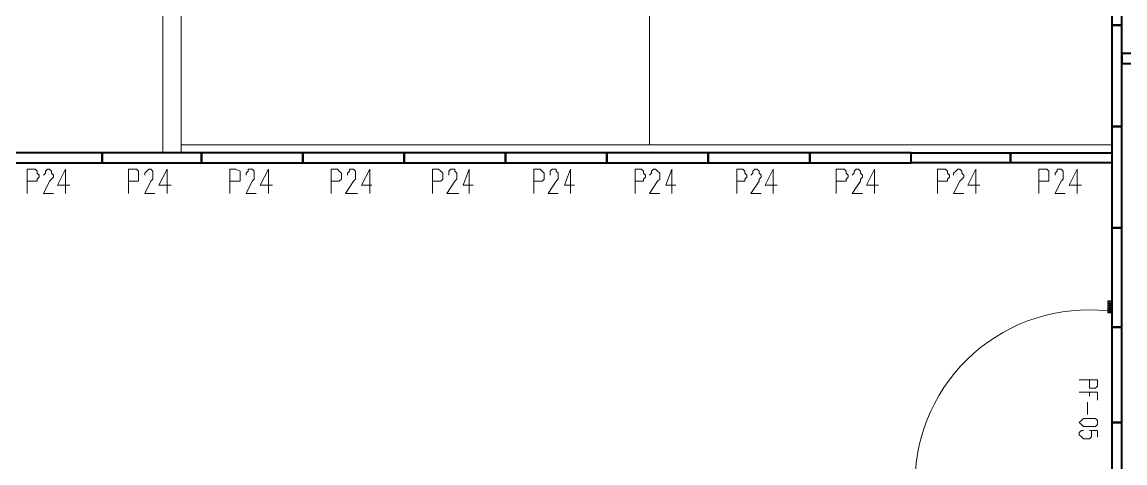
# Model space of a CAD drawing. Header units: inches. Extents: x 5 to 1823, y 18 to 726.
# Drawn here: x 494.61 to 506.82, y 308.28 to 313.16 of the extents above; entities that cross this region are included whole.
import ezdxf

# ---------------------------------------------------------------- set-up
doc = ezdxf.new("R2010")
doc.units = ezdxf.units.IN
doc.header["$MEASUREMENT"] = 0
for name, color, linetype in [('PDF2_01', 1, 'Continuous'), ('PDF2_D_Alvenaria', 7, 'Continuous'), ('PDF2_D_Paineis EPS 100mm', 6, 'Continuous'), ('PDF2_D_Paineis PUR 120mm', 5, 'Continuous'), ('PDF2_D_Portas', 6, 'Continuous'), ('PDF2_D_Textos Paineis Parede', 3, 'Continuous')]:
    doc.layers.add(name, color=color, linetype=linetype)

msp = doc.modelspace()

# ---------------------------------------------------------------- linework, layer by layer
at = {"layer": 'PDF2_01', "lineweight": 5}
for points in [[(501.555, 323.61), (501.555, 311.8)], [(506.674, 311.8), (496.369, 311.8)]]:
    msp.add_lwpolyline(points, dxfattribs=at)
at = {"layer": 'PDF2_D_Alvenaria', "lineweight": 5}
msp.add_lwpolyline([(496.369, 323.61), (496.369, 311.71), (496.167, 311.71), (496.167, 323.61)], dxfattribs=at)
at = {"layer": 'PDF2_D_Paineis EPS 100mm', "lineweight": 40}
for points in [[(494.371, 311.598), (495.493, 311.598), (495.493, 311.71), (494.371, 311.71)], [(495.493, 311.598), (496.593, 311.598), (496.593, 311.71), (495.493, 311.71)], [(496.593, 311.598), (497.716, 311.598), (497.716, 311.71), (496.593, 311.71)], [(497.716, 311.598), (498.839, 311.598), (498.839, 311.71), (497.716, 311.71)], [(498.839, 311.598), (499.961, 311.598), (499.961, 311.71), (498.839, 311.71)], [(499.961, 311.598), (501.084, 311.598), (501.084, 311.71), (499.961, 311.71)], [(501.084, 311.598), (502.206, 311.598), (502.206, 311.71), (501.084, 311.71)], [(502.206, 311.598), (503.329, 311.598), (503.329, 311.71), (502.206, 311.71)], [(503.329, 311.598), (504.452, 311.598), (504.452, 311.71), (503.329, 311.71)], [(505.552, 311.598), (504.452, 311.598), (504.452, 311.71), (505.552, 311.71)], [(506.674, 311.598), (505.552, 311.598), (505.552, 311.71), (506.674, 311.71)]]:
    msp.add_lwpolyline(points, close=True, dxfattribs=at)
at = {"layer": 'PDF2_D_Paineis PUR 120mm', "lineweight": 40}
for points in [[(506.787, 313.125), (506.787, 314.247), (506.674, 314.247), (506.674, 313.125)], [(506.787, 312.002), (506.787, 313.125), (506.674, 313.125), (506.674, 312.002)], [(507.797, 312.81), (506.787, 312.81), (506.787, 312.698), (507.797, 312.698)], [(506.787, 310.88), (506.787, 312.002), (506.674, 312.002), (506.674, 310.88)], [(506.787, 309.779), (506.787, 310.88), (506.674, 310.88), (506.674, 309.779)], [(506.787, 308.724), (506.787, 309.779), (506.674, 309.779), (506.674, 308.724)], [(506.787, 307.602), (506.787, 308.724), (506.674, 308.724), (506.674, 307.602)]]:
    msp.add_lwpolyline(points, close=True, dxfattribs=at)
at = {"layer": 'PDF2_D_Portas', "lineweight": 5}
for points in [[(506.629, 309.937), (506.629, 310.071), (506.674, 310.071), (506.674, 309.937)], [(506.517, 308.724), (506.517, 308.747), (506.495, 308.769), (506.427, 308.769), (506.405, 308.769), (506.36, 308.769), (506.338, 308.747), (506.315, 308.724), (506.338, 308.702), (506.36, 308.679), (506.405, 308.679), (506.427, 308.679), (506.495, 308.679), (506.517, 308.702)]]:
    msp.add_lwpolyline(points, close=True, dxfattribs=at)
for points in [[(506.629, 310.071), (506.674, 310.026), (506.629, 310.071)], [(506.629, 310.049), (506.674, 310.004), (506.629, 310.049), (506.674, 310.026), (506.629, 310.049), (506.674, 310.026)], [(506.629, 310.026), (506.674, 309.981), (506.629, 310.026), (506.674, 310.004), (506.629, 310.026), (506.674, 310.004)], [(506.629, 310.004), (506.674, 309.959), (506.629, 310.004), (506.674, 309.981), (506.629, 310.004), (506.674, 309.981)], [(506.652, 310.071), (506.674, 310.049), (506.652, 310.071), (506.674, 310.049), (506.652, 310.071), (506.674, 310.049)], [(506.674, 310.071), (506.674, 310.071)], [(506.629, 309.981), (506.674, 309.937), (506.629, 309.981), (506.674, 309.959), (506.629, 309.981), (506.674, 309.959)], [(506.629, 309.937), (506.629, 309.937)], [(506.315, 309.196), (506.517, 309.196), (506.517, 309.151), (506.517, 309.128), (506.495, 309.106), (506.45, 309.106), (506.427, 309.106), (506.427, 309.128), (506.427, 309.151), (506.427, 309.196)], [(506.315, 309.061), (506.517, 309.061), (506.517, 308.971)], [(506.427, 309.061), (506.427, 309.016)], [(506.405, 308.949), (506.405, 308.814)], [(506.517, 308.567), (506.517, 308.634), (506.427, 308.634), (506.45, 308.634), (506.45, 308.612), (506.45, 308.589), (506.45, 308.567), (506.427, 308.545), (506.405, 308.545), (506.382, 308.545), (506.36, 308.545), (506.338, 308.567), (506.315, 308.589), (506.315, 308.612), (506.338, 308.634), (506.36, 308.634)]]:
    msp.add_lwpolyline(points, dxfattribs=at)
msp.add_lwpolyline([(504.496, 308.073, -0.443488), (506.629, 309.959), (506.674, 309.937), (506.629, 309.959), (506.652, 309.937), (506.629, 309.959), (506.652, 309.937), (506.629, 309.937), (506.652, 309.937)], format="xyb", dxfattribs=at)
at = {"layer": 'PDF2_D_Textos Paineis Parede', "lineweight": 5}
for points in [[(494.662, 311.261), (494.662, 311.531), (494.752, 311.531), (494.775, 311.508), (494.775, 311.486), (494.797, 311.463), (494.797, 311.441), (494.775, 311.418), (494.775, 311.396), (494.752, 311.396), (494.662, 311.396)], [(494.842, 311.463), (494.865, 311.486), (494.865, 311.508), (494.887, 311.531), (494.909, 311.531), (494.932, 311.508), (494.932, 311.486), (494.954, 311.463), (494.954, 311.441), (494.932, 311.418), (494.909, 311.396), (494.842, 311.261), (494.954, 311.261)], [(495.089, 311.261), (495.089, 311.531), (494.999, 311.351), (495.134, 311.351)], [(495.785, 311.261), (495.785, 311.531), (495.875, 311.531), (495.897, 311.508), (495.897, 311.486), (495.897, 311.463), (495.897, 311.441), (495.897, 311.418), (495.897, 311.396), (495.875, 311.396), (495.785, 311.396)], [(495.965, 311.463), (495.965, 311.486), (495.987, 311.508), (496.01, 311.531), (496.032, 311.531), (496.055, 311.508), (496.055, 311.486), (496.055, 311.463), (496.055, 311.441), (496.055, 311.418), (496.032, 311.396), (495.965, 311.261), (496.077, 311.261)], [(496.212, 311.261), (496.212, 311.531), (496.122, 311.351), (496.257, 311.351)], [(496.908, 311.261), (496.908, 311.531), (496.975, 311.531), (497.02, 311.508), (497.02, 311.486), (497.02, 311.463), (497.02, 311.441), (497.02, 311.418), (497.02, 311.396), (496.975, 311.396), (496.908, 311.396)], [(497.087, 311.463), (497.087, 311.486), (497.11, 311.508), (497.11, 311.531), (497.155, 311.531), (497.177, 311.508), (497.177, 311.486), (497.177, 311.463), (497.177, 311.441), (497.177, 311.418), (497.155, 311.396), (497.087, 311.261), (497.2, 311.261)], [(497.334, 311.261), (497.334, 311.531), (497.244, 311.351), (497.379, 311.351)], [(498.03, 311.261), (498.03, 311.531), (498.098, 311.531), (498.12, 311.508), (498.143, 311.486), (498.143, 311.463), (498.143, 311.441), (498.143, 311.418), (498.12, 311.396), (498.098, 311.396), (498.03, 311.396)], [(498.21, 311.463), (498.21, 311.486), (498.232, 311.508), (498.232, 311.531), (498.277, 311.531), (498.3, 311.508), (498.3, 311.486), (498.3, 311.463), (498.3, 311.441), (498.3, 311.418), (498.277, 311.396), (498.187, 311.261), (498.322, 311.261)], [(498.457, 311.261), (498.457, 311.531), (498.367, 311.351), (498.479, 311.351)], [(499.153, 311.261), (499.153, 311.531), (499.22, 311.531), (499.243, 311.508), (499.265, 311.486), (499.265, 311.463), (499.265, 311.441), (499.265, 311.418), (499.243, 311.396), (499.22, 311.396), (499.153, 311.396)], [(499.333, 311.463), (499.333, 311.486), (499.333, 311.508), (499.355, 311.531), (499.4, 311.531), (499.4, 311.508), (499.422, 311.486), (499.422, 311.463), (499.422, 311.441), (499.422, 311.418), (499.4, 311.396), (499.31, 311.261), (499.445, 311.261)], [(499.557, 311.261), (499.557, 311.531), (499.49, 311.351), (499.602, 311.351)], [(500.275, 311.261), (500.275, 311.531), (500.343, 311.531), (500.365, 311.508), (500.388, 311.486), (500.388, 311.463), (500.388, 311.441), (500.388, 311.418), (500.365, 311.396), (500.343, 311.396), (500.275, 311.396)], [(500.455, 311.463), (500.455, 311.486), (500.455, 311.508), (500.478, 311.531), (500.522, 311.531), (500.522, 311.508), (500.545, 311.486), (500.545, 311.463), (500.545, 311.441), (500.545, 311.418), (500.522, 311.396), (500.433, 311.261), (500.545, 311.261)], [(500.68, 311.261), (500.68, 311.531), (500.612, 311.351), (500.725, 311.351)], [(501.398, 311.261), (501.398, 311.531), (501.465, 311.531), (501.488, 311.508), (501.488, 311.486), (501.51, 311.463), (501.51, 311.441), (501.488, 311.418), (501.488, 311.396), (501.465, 311.396), (501.398, 311.396)], [(501.555, 311.463), (501.578, 311.486), (501.578, 311.508), (501.6, 311.531), (501.623, 311.531), (501.645, 311.508), (501.668, 311.486), (501.668, 311.463), (501.668, 311.441), (501.668, 311.418), (501.645, 311.396), (501.555, 311.261), (501.668, 311.261)], [(501.802, 311.261), (501.802, 311.531), (501.735, 311.351), (501.847, 311.351)], [(502.521, 311.261), (502.521, 311.531), (502.588, 311.531), (502.611, 311.508), (502.611, 311.486), (502.633, 311.463), (502.633, 311.441), (502.611, 311.418), (502.611, 311.396), (502.588, 311.396), (502.521, 311.396)], [(502.678, 311.463), (502.7, 311.486), (502.7, 311.508), (502.723, 311.531), (502.745, 311.531), (502.768, 311.508), (502.768, 311.486), (502.79, 311.463), (502.79, 311.441), (502.768, 311.418), (502.768, 311.396), (502.678, 311.261), (502.79, 311.261)], [(502.925, 311.261), (502.925, 311.531), (502.835, 311.351), (502.97, 311.351)], [(503.621, 311.261), (503.621, 311.531), (503.711, 311.531), (503.733, 311.508), (503.733, 311.486), (503.756, 311.463), (503.756, 311.441), (503.733, 311.418), (503.733, 311.396), (503.711, 311.396), (503.621, 311.396)], [(503.8, 311.463), (503.823, 311.486), (503.823, 311.508), (503.845, 311.531), (503.868, 311.531), (503.89, 311.508), (503.89, 311.486), (503.913, 311.463), (503.913, 311.441), (503.89, 311.418), (503.89, 311.396), (503.8, 311.261), (503.913, 311.261)], [(504.047, 311.261), (504.047, 311.531), (503.958, 311.351), (504.092, 311.351)], [(504.743, 311.261), (504.743, 311.531), (504.833, 311.531), (504.856, 311.508), (504.856, 311.486), (504.878, 311.463), (504.878, 311.441), (504.856, 311.418), (504.856, 311.396), (504.833, 311.396), (504.743, 311.396)], [(504.923, 311.463), (504.923, 311.486), (504.946, 311.508), (504.968, 311.531), (504.99, 311.531), (505.013, 311.508), (505.013, 311.486), (505.035, 311.463), (505.035, 311.441), (505.013, 311.418), (504.99, 311.396), (504.923, 311.261), (505.035, 311.261)], [(505.17, 311.261), (505.17, 311.531), (505.08, 311.351), (505.215, 311.351)], [(505.866, 311.261), (505.866, 311.531), (505.956, 311.531), (505.978, 311.508), (505.978, 311.486), (505.978, 311.463), (505.978, 311.441), (505.978, 311.418), (505.978, 311.396), (505.956, 311.396), (505.866, 311.396)], [(506.046, 311.463), (506.046, 311.486), (506.068, 311.508), (506.068, 311.531), (506.113, 311.531), (506.135, 311.508), (506.135, 311.486), (506.135, 311.463), (506.135, 311.441), (506.135, 311.418), (506.113, 311.396), (506.046, 311.261), (506.158, 311.261)], [(506.293, 311.261), (506.293, 311.531), (506.203, 311.351), (506.338, 311.351)]]:
    msp.add_lwpolyline(points, dxfattribs=at)

doc.saveas('drawing.dxf')
